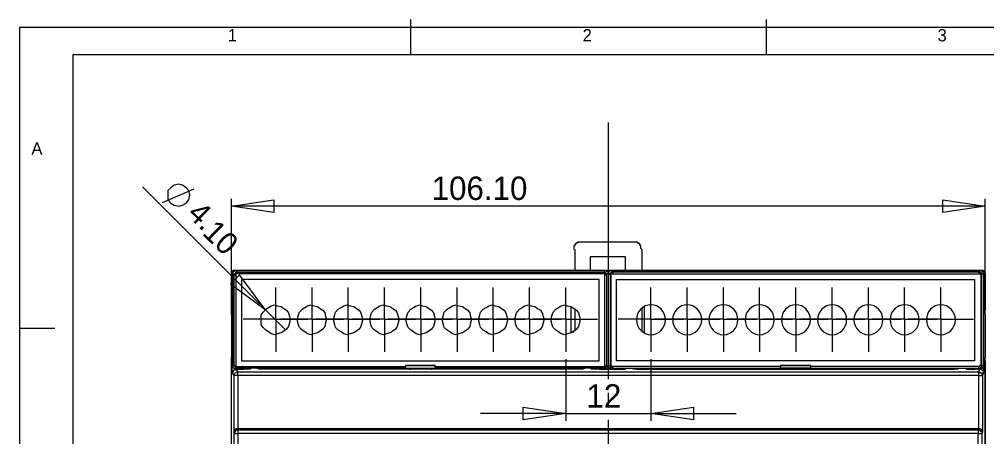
# Model space of a CAD drawing. Header units: millimetres. Extents: x 0 to 273, y 0 to 191.
# Drawn here: x 0.4 to 90.8, y 152.4 to 191.4 of the extents above; entities that cross this region are included whole.
import ezdxf

# ---------------------------------------------------------------- set-up
doc = ezdxf.new("R2010")
doc.units = ezdxf.units.MM

msp = doc.modelspace()

# ---------------------------------------------------------------- linework, layer by layer
at = {"color": 0, "lineweight": 0}
for points in [[(36.999333, 188.129333), (36.999333, 191.431333)], [(70.188667, 191.431333), (70.188667, 188.129333)], [(272.796, 190.669333), (0.423333, 190.669333)], [(0.423333, 190.669333), (0.423333, 0)], [(269.494, 188.129333), (5.418667, 188.129333)], [(5.418667, 188.129333), (5.418667, 4.148667)], [(55.456667, 157.818667), (55.456667, 181.779333)], [(23.368, 164.338), (11.938, 175.768)], [(13.800667, 174.328667), (16.764, 175.598667)], [(20.235333, 164.422667), (20.235333, 174.667333)], [(20.235333, 173.99), (24.214667, 174.582667)], [(24.214667, 174.582667), (24.214667, 173.397333)], [(86.698667, 174.582667), (90.678, 173.99)], [(86.698667, 173.397333), (86.698667, 174.582667)], [(90.678, 164.422667), (90.678, 174.667333)], [(24.214667, 173.397333), (20.235333, 173.99)], [(90.678, 173.99), (20.235333, 173.99)], [(90.678, 173.99), (86.698667, 173.397333)], [(52.916667, 170.603333), (52.578, 170.603333), (52.578, 170.518667), (52.408667, 170.518667), (52.408667, 170.434), (52.324, 170.434), (52.324, 170.349333), (52.324, 170.264667), (52.239333, 170.264667), (52.239333, 169.926)], [(52.324, 169.926), (52.324, 167.978667)], [(57.912, 170.603333), (52.916667, 170.603333)], [(58.589333, 169.926), (58.504667, 170.010667), (58.504667, 170.264667), (58.42, 170.264667), (58.42, 170.434), (58.335333, 170.434), (58.335333, 170.518667), (58.250667, 170.518667), (58.166, 170.518667), (58.166, 170.603333), (57.912, 170.603333)], [(58.589333, 169.926), (58.589333, 167.978667)], [(53.763333, 169.248667), (53.763333, 167.978667)], [(57.065333, 169.248667), (53.763333, 169.248667)], [(57.065333, 167.978667), (57.065333, 169.248667)], [(20.997333, 167.555333), (20.150667, 166.708667)], [(20.235333, 167.724667), (20.235333, 167.809333), (20.32, 167.894), (20.404667, 167.978667), (20.574, 167.978667)], [(20.574, 167.978667), (20.404667, 167.978667), (20.32, 167.894), (20.235333, 167.809333), (20.235333, 167.724667)], [(20.235333, 163.83), (20.235333, 167.724667)], [(20.32, 167.64), (20.235333, 167.724667)], [(20.235333, 164.253333), (20.235333, 167.724667)], [(20.32, 167.64), (20.32, 167.724667), (20.404667, 167.724667), (20.404667, 167.809333)], [(20.32, 167.64), (20.404667, 167.64)], [(20.32, 158.411333), (20.32, 167.64)], [(20.404667, 167.724667), (20.404667, 167.894), (20.489333, 167.894), (20.574, 167.978667), (20.658667, 167.978667)], [(20.489333, 167.555333), (20.404667, 167.724667)], [(20.404667, 167.724667), (20.404667, 159.088667)], [(20.489333, 167.555333), (20.574, 167.64), (20.574, 167.724667), (20.658667, 167.724667), (20.658667, 167.809333), (20.743333, 167.809333)], [(20.489333, 167.555333), (20.658667, 167.555333)], [(20.489333, 159.088667), (20.489333, 167.555333)], [(20.574, 167.978667), (20.658667, 167.978667)], [(90.339333, 167.978667), (20.574, 167.978667)], [(20.574, 167.978667), (90.339333, 167.978667)], [(20.658667, 167.978667), (20.743333, 167.978667)], [(20.658667, 167.978667), (20.743333, 167.978667)], [(20.658667, 167.978667), (20.743333, 167.809333)], [(22.775333, 167.978667), (20.658667, 167.978667)], [(20.658667, 167.978667), (22.775333, 167.978667)], [(20.743333, 167.64), (20.658667, 167.64), (20.658667, 167.555333)], [(20.658667, 167.555333), (20.658667, 159.088667)], [(20.743333, 167.809333), (55.033333, 167.809333)], [(20.743333, 167.809333), (20.743333, 167.64)], [(55.033333, 167.64), (20.743333, 167.64)], [(23.368, 164.338), (20.997333, 167.555333)], [(22.775333, 167.978667), (53.001333, 167.978667)], [(22.775333, 167.978667), (22.86, 167.978667)], [(22.86, 167.978667), (22.944667, 167.978667)], [(22.86, 167.978667), (52.916667, 167.978667)], [(52.916667, 167.978667), (53.001333, 167.978667)], [(52.916667, 167.978667), (53.001333, 167.978667)], [(55.202667, 167.978667), (53.001333, 167.978667)], [(53.001333, 167.978667), (57.827333, 167.978667)], [(55.033333, 167.809333), (55.202667, 167.978667)], [(55.033333, 167.809333), (55.033333, 167.64)], [(55.033333, 167.809333), (55.118, 167.809333), (55.202667, 167.724667), (55.287333, 167.724667), (55.287333, 167.64), (55.287333, 167.555333)], [(55.118, 167.555333), (55.118, 167.64), (55.033333, 167.64)], [(55.118, 159.088667), (55.118, 167.555333)], [(55.287333, 167.555333), (55.118, 167.555333)], [(55.202667, 167.978667), (55.287333, 167.894), (55.372, 167.894), (55.372, 167.809333), (55.456667, 167.809333), (55.456667, 167.724667)], [(55.456667, 167.724667), (55.287333, 167.555333)], [(55.287333, 167.555333), (55.287333, 159.088667)], [(55.710667, 167.978667), (55.626, 167.978667), (55.626, 167.894), (55.541333, 167.894), (55.456667, 167.809333), (55.456667, 167.724667)], [(55.456667, 159.088667), (55.456667, 167.724667)], [(55.456667, 167.724667), (55.626, 167.555333)], [(55.456667, 159.088667), (55.456667, 167.724667)], [(55.456667, 167.64), (55.541333, 167.64)], [(55.88, 167.809333), (55.710667, 167.809333), (55.710667, 167.724667), (55.626, 167.724667), (55.626, 167.64), (55.626, 167.555333)], [(55.626, 167.555333), (55.710667, 167.555333)], [(55.626, 167.555333), (55.626, 159.088667)], [(55.88, 167.809333), (55.710667, 167.978667)], [(55.710667, 167.978667), (57.827333, 167.978667)], [(55.710667, 167.555333), (55.710667, 167.64), (55.795333, 167.64), (55.88, 167.64)], [(55.710667, 159.088667), (55.710667, 167.555333)], [(55.88, 167.809333), (55.88, 167.64)], [(90.085333, 167.809333), (55.88, 167.809333)], [(55.88, 167.64), (90.085333, 167.64)], [(57.827333, 167.978667), (57.996667, 167.978667)], [(88.053333, 167.978667), (57.827333, 167.978667)], [(57.996667, 167.978667), (58.081333, 167.978667)], [(57.996667, 167.978667), (87.968667, 167.978667)], [(87.968667, 167.978667), (88.053333, 167.978667)], [(87.968667, 167.978667), (88.053333, 167.978667)], [(88.053333, 167.978667), (90.17, 167.978667)], [(88.053333, 167.978667), (90.254667, 167.978667)], [(90.254667, 167.978667), (90.085333, 167.809333)], [(90.085333, 167.809333), (90.085333, 167.64)], [(90.339333, 167.555333), (90.339333, 167.724667), (90.254667, 167.724667), (90.17, 167.809333), (90.085333, 167.809333)], [(90.085333, 167.64), (90.17, 167.64), (90.254667, 167.555333)], [(90.17, 167.978667), (90.254667, 167.978667)], [(90.17, 167.978667), (90.254667, 167.978667)], [(90.17, 167.978667), (90.339333, 167.978667)], [(90.508667, 167.724667), (90.508667, 167.809333), (90.424, 167.809333), (90.424, 167.894), (90.339333, 167.894), (90.254667, 167.978667)], [(90.254667, 167.555333), (90.254667, 159.088667)], [(90.339333, 167.555333), (90.254667, 167.555333)], [(90.339333, 167.978667), (90.508667, 167.978667), (90.508667, 167.894), (90.593333, 167.894), (90.593333, 167.809333), (90.593333, 167.724667), (90.678, 167.724667)], [(90.678, 167.724667), (90.593333, 167.724667), (90.593333, 167.809333), (90.593333, 167.894), (90.508667, 167.894), (90.508667, 167.978667), (90.424, 167.978667), (90.339333, 167.978667)], [(90.339333, 167.555333), (90.508667, 167.724667)], [(90.339333, 159.088667), (90.339333, 167.555333)], [(90.508667, 167.809333), (90.508667, 167.64)], [(90.678, 167.724667), (90.508667, 167.64)], [(90.508667, 167.724667), (90.508667, 159.088667)], [(90.508667, 167.64), (90.508667, 158.411333)], [(90.678, 163.83), (90.678, 167.724667)], [(90.678, 167.724667), (90.678, 164.253333)], [(20.150667, 166.708667), (23.368, 164.338)], [(54.61, 167.132), (21.166667, 167.132)], [(21.166667, 167.132), (21.166667, 159.512)], [(24.384, 165.015333), (24.384, 166.37)], [(27.770667, 165.015333), (27.770667, 166.37)], [(31.157333, 165.015333), (31.157333, 166.37)], [(34.544, 165.015333), (34.544, 166.37)], [(37.930667, 165.015333), (37.930667, 166.37)], [(41.317333, 165.015333), (41.317333, 166.37)], [(44.704, 165.015333), (44.704, 166.37)], [(48.090667, 165.015333), (48.090667, 166.37)], [(51.477333, 165.015333), (51.477333, 166.37)], [(54.61, 159.512), (54.61, 167.132)], [(56.218667, 167.132), (89.662, 167.132)], [(56.218667, 159.512), (56.218667, 167.132)], [(59.436, 165.015333), (59.436, 166.37)], [(62.822667, 165.015333), (62.822667, 166.37)], [(66.209333, 165.015333), (66.209333, 166.37)], [(69.596, 165.015333), (69.596, 166.37)], [(72.982667, 165.015333), (72.982667, 166.37)], [(76.369333, 165.015333), (76.369333, 166.37)], [(79.756, 165.015333), (79.756, 166.37)], [(83.142667, 165.015333), (83.142667, 166.37)], [(86.529333, 165.015333), (86.529333, 166.37)], [(89.662, 167.132), (89.662, 159.512)], [(24.384, 163.406667), (24.384, 165.015333)], [(27.770667, 163.406667), (27.770667, 165.015333)], [(31.157333, 163.406667), (31.157333, 165.015333)], [(34.544, 163.406667), (34.544, 165.015333)], [(37.930667, 163.406667), (37.930667, 165.015333)], [(41.317333, 163.406667), (41.317333, 165.015333)], [(44.704, 163.406667), (44.704, 165.015333)], [(48.090667, 163.406667), (48.090667, 165.015333)], [(51.477333, 163.406667), (51.477333, 165.015333)], [(51.985333, 162.136667), (51.985333, 164.592)], [(58.843333, 162.136667), (58.843333, 164.592)], [(59.436, 163.406667), (59.436, 165.015333)], [(62.822667, 163.406667), (62.822667, 165.015333)], [(66.209333, 163.406667), (66.209333, 165.015333)], [(69.596, 163.406667), (69.596, 165.015333)], [(72.982667, 163.406667), (72.982667, 165.015333)], [(76.369333, 163.406667), (76.369333, 165.015333)], [(79.756, 163.406667), (79.756, 165.015333)], [(83.142667, 163.406667), (83.142667, 165.015333)], [(86.529333, 163.406667), (86.529333, 165.015333)], [(20.235333, 163.83), (20.235333, 163.745333)], [(20.235333, 163.745333), (20.235333, 160.02)], [(23.368, 164.338), (25.315333, 162.390667)], [(52.324, 164.422667), (52.324, 162.306)], [(58.589333, 164.422667), (58.589333, 162.306)], [(90.678, 163.83), (90.678, 163.745333)], [(90.678, 163.745333), (90.678, 160.02)], [(22.690667, 163.406667), (21.336, 163.406667)], [(24.384, 163.406667), (22.690667, 163.406667)], [(24.384, 163.406667), (25.992667, 163.406667)], [(24.384, 163.406667), (24.384, 161.713333)], [(26.077333, 163.406667), (24.722667, 163.406667)], [(25.992667, 163.406667), (27.347333, 163.406667)], [(27.770667, 163.406667), (26.077333, 163.406667)], [(27.770667, 163.406667), (29.379333, 163.406667)], [(27.770667, 163.406667), (27.770667, 161.713333)], [(29.464, 163.406667), (28.109333, 163.406667)], [(29.379333, 163.406667), (30.734, 163.406667)], [(31.157333, 163.406667), (29.464, 163.406667)], [(31.157333, 163.406667), (32.766, 163.406667)], [(31.157333, 163.406667), (31.157333, 161.713333)], [(32.850667, 163.406667), (31.496, 163.406667)], [(32.766, 163.406667), (34.120667, 163.406667)], [(34.544, 163.406667), (32.850667, 163.406667)], [(34.544, 163.406667), (36.152667, 163.406667)], [(34.544, 163.406667), (34.544, 161.713333)], [(36.237333, 163.406667), (34.882667, 163.406667)], [(36.152667, 163.406667), (37.507333, 163.406667)], [(37.930667, 163.406667), (36.237333, 163.406667)], [(37.930667, 163.406667), (39.539333, 163.406667)], [(37.930667, 163.406667), (37.930667, 161.713333)], [(39.624, 163.406667), (38.269333, 163.406667)], [(39.539333, 163.406667), (40.894, 163.406667)], [(41.317333, 163.406667), (39.624, 163.406667)], [(41.317333, 163.406667), (42.926, 163.406667)], [(41.317333, 163.406667), (41.317333, 161.713333)], [(43.010667, 163.406667), (41.656, 163.406667)], [(42.926, 163.406667), (44.280667, 163.406667)], [(44.704, 163.406667), (43.010667, 163.406667)], [(44.704, 163.406667), (46.312667, 163.406667)], [(44.704, 163.406667), (44.704, 161.713333)], [(46.397333, 163.406667), (45.042667, 163.406667)], [(46.312667, 163.406667), (47.667333, 163.406667)], [(48.090667, 163.406667), (46.397333, 163.406667)], [(48.090667, 163.406667), (49.699333, 163.406667)], [(48.090667, 163.406667), (48.090667, 161.713333)], [(49.784, 163.406667), (48.429333, 163.406667)], [(49.699333, 163.406667), (51.054, 163.406667)], [(51.477333, 163.406667), (49.784, 163.406667)], [(51.477333, 163.406667), (53.086, 163.406667)], [(51.477333, 163.406667), (51.477333, 161.713333)], [(53.086, 163.406667), (54.440667, 163.406667)], [(57.742667, 163.406667), (56.388, 163.406667)], [(59.436, 163.406667), (57.742667, 163.406667)], [(59.436, 163.406667), (61.044667, 163.406667)], [(59.436, 163.406667), (59.436, 161.713333)], [(61.129333, 163.406667), (59.774667, 163.406667)], [(61.044667, 163.406667), (62.484, 163.406667)], [(62.822667, 163.406667), (61.129333, 163.406667)], [(62.822667, 163.406667), (64.431333, 163.406667)], [(62.822667, 163.406667), (62.822667, 161.713333)], [(64.516, 163.406667), (63.161333, 163.406667)], [(64.431333, 163.406667), (65.870667, 163.406667)], [(66.209333, 163.406667), (64.516, 163.406667)], [(66.209333, 163.406667), (67.818, 163.406667)], [(66.209333, 163.406667), (66.209333, 161.713333)], [(67.902667, 163.406667), (66.548, 163.406667)], [(67.818, 163.406667), (69.257333, 163.406667)], [(69.596, 163.406667), (67.902667, 163.406667)], [(69.596, 163.406667), (71.204667, 163.406667)], [(69.596, 163.406667), (69.596, 161.713333)], [(71.289333, 163.406667), (69.934667, 163.406667)], [(71.204667, 163.406667), (72.644, 163.406667)], [(72.982667, 163.406667), (71.289333, 163.406667)], [(72.982667, 163.406667), (74.676, 163.406667)], [(72.982667, 163.406667), (72.982667, 161.713333)], [(74.676, 163.406667), (73.321333, 163.406667)], [(74.676, 163.406667), (76.030667, 163.406667)], [(76.369333, 163.406667), (74.676, 163.406667)], [(76.369333, 163.406667), (78.062667, 163.406667)], [(76.369333, 163.406667), (76.369333, 161.713333)], [(78.062667, 163.406667), (76.708, 163.406667)], [(78.062667, 163.406667), (79.417333, 163.406667)], [(79.756, 163.406667), (78.062667, 163.406667)], [(79.756, 163.406667), (81.449333, 163.406667)], [(79.756, 163.406667), (79.756, 161.713333)], [(81.449333, 163.406667), (80.094667, 163.406667)], [(81.449333, 163.406667), (82.804, 163.406667)], [(83.142667, 163.406667), (81.449333, 163.406667)], [(83.142667, 163.406667), (84.836, 163.406667)], [(83.142667, 163.406667), (83.142667, 161.713333)], [(84.836, 163.406667), (83.481333, 163.406667)], [(84.836, 163.406667), (86.190667, 163.406667)], [(86.529333, 163.406667), (84.836, 163.406667)], [(86.529333, 163.406667), (88.222667, 163.406667)], [(86.529333, 163.406667), (86.529333, 161.713333)], [(88.222667, 163.406667), (89.577333, 163.406667)], [(3.725333, 162.56), (0.423333, 162.56)], [(51.985333, 162.221333), (52.239333, 162.221333)], [(58.674, 162.221333), (58.843333, 162.221333)], [(24.384, 161.713333), (24.384, 160.358667)], [(27.770667, 161.713333), (27.770667, 160.358667)], [(31.157333, 161.713333), (31.157333, 160.358667)], [(34.544, 161.713333), (34.544, 160.358667)], [(37.930667, 161.713333), (37.930667, 160.358667)], [(41.317333, 161.713333), (41.317333, 160.358667)], [(44.704, 161.713333), (44.704, 160.358667)], [(48.090667, 161.713333), (48.090667, 160.358667)], [(51.477333, 161.713333), (51.477333, 160.358667)], [(59.436, 161.713333), (59.436, 160.358667)], [(62.822667, 161.713333), (62.822667, 160.358667)], [(66.209333, 161.713333), (66.209333, 160.358667)], [(69.596, 161.713333), (69.596, 160.358667)], [(72.982667, 161.713333), (72.982667, 160.358667)], [(76.369333, 161.713333), (76.369333, 160.358667)], [(79.756, 161.713333), (79.756, 160.358667)], [(83.142667, 161.713333), (83.142667, 160.358667)], [(86.529333, 161.713333), (86.529333, 160.358667)], [(20.235333, 160.02), (20.235333, 159.850667)], [(90.678, 160.02), (90.678, 159.850667)], [(20.235333, 116.332), (20.235333, 159.850667)], [(20.235333, 116.755333), (20.235333, 159.512)], [(20.658667, 158.75), (20.574, 158.75), (20.489333, 158.834667), (20.404667, 158.834667), (20.404667, 158.919333), (20.404667, 159.088667)], [(20.404667, 159.088667), (20.489333, 159.088667)], [(20.743333, 158.834667), (20.658667, 158.834667), (20.658667, 158.919333), (20.574, 158.919333), (20.574, 159.004), (20.489333, 159.088667)], [(20.489333, 159.088667), (20.658667, 159.088667)], [(20.658667, 159.088667), (20.658667, 159.004), (20.743333, 159.004)], [(21.166667, 159.512), (54.61, 159.512)], [(36.491333, 159.088667), (39.285333, 159.088667)], [(36.491333, 159.088667), (36.491333, 159.004)], [(39.285333, 159.088667), (36.491333, 159.088667)], [(39.285333, 159.088667), (39.285333, 159.004)], [(51.477333, 159.681333), (51.477333, 153.924)], [(55.033333, 159.004), (55.118, 159.004), (55.118, 159.088667)], [(55.287333, 159.088667), (55.287333, 159.004), (55.202667, 158.919333), (55.118, 158.834667), (55.033333, 158.834667)], [(55.287333, 159.088667), (55.118, 159.088667)], [(55.456667, 159.088667), (55.456667, 158.919333), (55.372, 158.919333), (55.372, 158.834667), (55.287333, 158.834667), (55.202667, 158.75)], [(55.287333, 159.088667), (55.456667, 159.088667)], [(55.456667, 159.088667), (55.456667, 158.919333), (55.541333, 158.834667), (55.626, 158.834667), (55.626, 158.75), (55.710667, 158.75)], [(55.626, 159.088667), (55.456667, 159.088667)], [(55.626, 159.088667), (55.626, 158.919333), (55.710667, 158.919333), (55.710667, 158.834667), (55.795333, 158.834667), (55.88, 158.834667)], [(55.626, 159.088667), (55.710667, 159.088667)], [(55.88, 159.004), (55.795333, 159.004), (55.710667, 159.088667)], [(89.662, 159.512), (56.218667, 159.512)], [(59.436, 159.681333), (59.436, 153.924)], [(74.337333, 159.088667), (71.543333, 159.088667)], [(71.543333, 159.088667), (71.543333, 159.004)], [(71.543333, 159.088667), (74.337333, 159.088667)], [(74.337333, 159.088667), (74.337333, 159.004)], [(90.254667, 159.088667), (90.17, 159.088667), (90.17, 159.004), (90.085333, 159.004)], [(90.085333, 158.834667), (90.17, 158.834667), (90.254667, 158.919333), (90.339333, 159.004), (90.339333, 159.088667)], [(90.339333, 159.088667), (90.254667, 159.088667)], [(90.254667, 158.75), (90.339333, 158.834667), (90.424, 158.834667), (90.424, 158.919333), (90.508667, 158.919333), (90.508667, 159.004), (90.508667, 159.088667)], [(90.508667, 159.088667), (90.339333, 159.088667)], [(90.678, 116.332), (90.678, 159.850667)], [(90.678, 159.512), (90.678, 116.755333)], [(20.658667, 158.75), (20.574, 158.75), (20.574, 158.665333), (20.489333, 158.665333), (20.404667, 158.580667), (20.404667, 158.496), (20.32, 158.411333)], [(20.489333, 158.157333), (20.32, 158.411333)], [(20.489333, 158.157333), (20.489333, 158.326667), (20.574, 158.411333), (20.658667, 158.411333), (20.743333, 158.496), (20.828, 158.496)], [(20.743333, 158.834667), (20.658667, 158.75)], [(20.658667, 158.75), (20.743333, 158.75)], [(20.658667, 158.75), (21.251333, 158.75)], [(20.658667, 158.75), (20.743333, 158.75)], [(20.658667, 158.75), (20.828, 158.496)], [(21.251333, 158.75), (20.658667, 158.75)], [(20.743333, 158.834667), (20.743333, 159.004)], [(20.743333, 159.004), (36.491333, 159.004)], [(36.491333, 158.834667), (20.743333, 158.834667)], [(20.828, 158.157333), (20.828, 158.496)], [(20.828, 158.496), (90.085333, 158.496)], [(22.013333, 158.75), (21.251333, 158.75)], [(21.251333, 158.75), (21.336, 158.75)], [(22.775333, 158.834667), (22.013333, 158.834667)], [(22.013333, 158.834667), (22.013333, 158.75)], [(22.86, 158.75), (22.606, 158.834667)], [(23.029333, 158.75), (22.775333, 158.834667)], [(53.001333, 158.75), (22.86, 158.75)], [(36.914667, 158.75), (23.029333, 158.75)], [(36.491333, 159.004), (36.491333, 158.834667)], [(36.491333, 158.834667), (39.285333, 158.834667)], [(36.491333, 158.834667), (36.576, 158.834667)], [(38.862, 158.75), (36.914667, 158.75)], [(36.914667, 158.75), (36.999333, 158.75)], [(52.747333, 158.75), (38.862, 158.75)], [(38.862, 158.75), (38.946667, 158.75)], [(39.285333, 159.004), (55.033333, 159.004)], [(39.285333, 158.834667), (39.285333, 159.004)], [(55.033333, 158.834667), (39.285333, 158.834667)], [(39.285333, 158.834667), (39.37, 158.834667)], [(53.001333, 158.834667), (52.747333, 158.75)], [(53.848, 158.834667), (53.001333, 158.834667)], [(53.001333, 158.75), (53.255333, 158.834667)], [(53.848, 158.75), (53.848, 158.834667)], [(54.61, 158.75), (53.848, 158.75)], [(54.61, 158.75), (55.202667, 158.75)], [(54.61, 158.75), (54.694667, 158.75)], [(54.61, 158.75), (56.218667, 158.75)], [(54.61, 158.75), (54.694667, 158.75)], [(55.033333, 158.834667), (55.033333, 159.004)], [(55.202667, 158.75), (55.033333, 158.834667)], [(55.710667, 158.75), (55.88, 158.834667)], [(56.303333, 158.75), (55.710667, 158.75)], [(55.88, 158.834667), (55.88, 159.004)], [(71.543333, 159.004), (55.88, 159.004)], [(55.88, 158.834667), (71.543333, 158.834667)], [(56.218667, 158.75), (56.303333, 158.75)], [(56.218667, 158.75), (56.303333, 158.75)], [(56.303333, 158.75), (57.065333, 158.75)], [(57.065333, 158.834667), (57.827333, 158.834667)], [(57.065333, 158.75), (57.065333, 158.834667)], [(57.827333, 158.75), (57.573333, 158.834667)], [(57.827333, 158.834667), (58.081333, 158.75)], [(88.053333, 158.75), (57.827333, 158.75)], [(58.081333, 158.75), (71.966667, 158.75)], [(71.543333, 158.834667), (71.543333, 159.004)], [(74.337333, 158.834667), (71.543333, 158.834667)], [(71.543333, 158.834667), (71.628, 158.834667)], [(71.966667, 158.75), (73.998667, 158.75)], [(71.966667, 158.75), (72.051333, 158.75)], [(73.998667, 158.75), (87.799333, 158.75)], [(73.998667, 158.75), (74.083333, 158.75)], [(90.085333, 159.004), (74.337333, 159.004)], [(74.337333, 159.004), (74.337333, 158.834667)], [(74.337333, 158.834667), (90.085333, 158.834667)], [(74.337333, 158.834667), (74.422, 158.834667)], [(87.799333, 158.75), (88.053333, 158.834667)], [(88.053333, 158.75), (88.222667, 158.834667)], [(88.053333, 158.834667), (88.9, 158.834667)], [(88.9, 158.834667), (88.9, 158.75)], [(88.9, 158.75), (89.662, 158.75)], [(90.17, 158.75), (89.662, 158.75)], [(89.662, 158.75), (89.746667, 158.75)], [(90.254667, 158.75), (89.662, 158.75)], [(90.085333, 158.834667), (90.085333, 159.004)], [(90.085333, 158.834667), (90.254667, 158.75)], [(90.085333, 158.496), (90.17, 158.75)], [(90.085333, 158.157333), (90.085333, 158.496)], [(90.085333, 158.496), (90.17, 158.496), (90.17, 158.411333), (90.339333, 158.411333), (90.339333, 158.326667), (90.339333, 158.242), (90.424, 158.242), (90.424, 158.157333)], [(90.17, 158.75), (90.254667, 158.75)], [(90.17, 158.75), (90.254667, 158.75)], [(90.508667, 158.411333), (90.508667, 158.580667), (90.424, 158.580667), (90.424, 158.665333), (90.339333, 158.665333), (90.254667, 158.75), (90.17, 158.75)], [(90.508667, 158.411333), (90.424, 158.157333)], [(20.489333, 152.823333), (20.489333, 158.157333)], [(20.828, 158.157333), (20.489333, 158.157333)], [(90.085333, 158.157333), (20.828, 158.157333)], [(20.828, 158.157333), (20.828, 153.162)], [(90.085333, 153.162), (90.085333, 158.157333)], [(90.085333, 158.157333), (90.424, 158.157333)], [(90.424, 158.157333), (90.424, 152.823333)], [(55.456667, 155.278667), (55.456667, 156.548667)], [(51.477333, 154.601333), (43.518667, 154.601333)], [(47.498, 154.008667), (47.498, 155.194)], [(47.498, 155.194), (51.477333, 154.601333)], [(51.477333, 154.601333), (47.498, 154.008667)], [(51.477333, 154.601333), (59.436, 154.601333)], [(59.436, 154.601333), (63.415333, 155.194)], [(59.436, 154.601333), (67.394667, 154.601333)], [(63.415333, 154.008667), (59.436, 154.601333)], [(63.415333, 155.194), (63.415333, 154.008667)], [(55.456667, 123.528667), (55.456667, 154.008667)], [(20.828, 153.162), (20.658667, 153.162), (20.574, 153.077333), (20.489333, 153.077333), (20.489333, 152.992667), (20.489333, 152.823333)], [(20.489333, 152.738667), (20.574, 152.823333), (20.574, 152.908), (20.658667, 152.992667), (20.743333, 153.077333), (20.828, 153.077333)], [(20.489333, 152.738667), (20.489333, 152.823333)], [(20.828, 153.162), (20.912667, 153.162)], [(20.828, 153.162), (20.828, 153.077333)], [(90.085333, 153.162), (20.828, 153.162)], [(20.828, 153.077333), (20.828, 152.738667)], [(20.828, 153.077333), (90.000667, 153.077333)], [(90.000667, 153.077333), (90.085333, 153.162)], [(90.000667, 153.077333), (90.000667, 152.738667)], [(90.000667, 153.077333), (90.17, 153.077333), (90.17, 152.992667), (90.254667, 152.992667), (90.254667, 152.908), (90.339333, 152.908), (90.339333, 152.823333), (90.339333, 152.738667)], [(90.085333, 153.162), (90.17, 153.162)], [(90.424, 152.823333), (90.424, 152.908), (90.339333, 152.992667), (90.339333, 153.077333), (90.254667, 153.162), (90.085333, 153.162)], [(90.424, 152.823333), (90.339333, 152.738667)], [(20.489333, 152.738667), (20.828, 152.738667)], [(20.489333, 123.528667), (20.489333, 152.738667)], [(20.828, 152.738667), (20.828, 123.528667)], [(90.000667, 152.738667), (20.828, 152.738667)], [(90.000667, 123.528667), (90.000667, 152.738667)], [(90.000667, 152.738667), (90.339333, 152.738667)], [(90.339333, 152.738667), (90.339333, 123.528667)]]:
    msp.add_lwpolyline(points, dxfattribs=at)
for points in [[(16.002, 174.244), (16.256, 174.582667), (16.340667, 175.006), (16.256, 175.429333), (16.002, 175.683333), (15.663333, 175.937333), (15.324667, 176.022), (14.901333, 175.937333), (14.562667, 175.683333), (14.308667, 175.429333), (14.308667, 174.582667), (14.562667, 174.244), (14.901333, 174.074667), (15.324667, 173.99), (15.663333, 174.074667)], [(25.738667, 163.406667), (25.654, 163.068), (25.569333, 162.729333), (25.4, 162.475333), (25.146, 162.306), (24.892, 162.136667), (24.553333, 162.052), (24.299333, 161.967333), (23.960667, 162.052), (23.706667, 162.221333), (23.452667, 162.390667), (23.198667, 162.644667), (23.029333, 162.898667), (23.029333, 163.83), (23.198667, 164.084), (23.452667, 164.338), (23.706667, 164.507333), (23.960667, 164.676667), (24.299333, 164.761333), (24.553333, 164.676667), (24.892, 164.592), (25.146, 164.422667), (25.4, 164.253333), (25.569333, 163.999333), (25.654, 163.660667)], [(29.125333, 163.406667), (29.040667, 163.068), (28.956, 162.729333), (28.786667, 162.475333), (28.532667, 162.306), (28.278667, 162.136667), (27.94, 162.052), (27.686, 161.967333), (27.347333, 162.052), (27.093333, 162.221333), (26.839333, 162.390667), (26.585333, 162.644667), (26.500667, 162.898667), (26.416, 163.237333), (26.416, 163.491333), (26.500667, 163.83), (26.585333, 164.084), (26.839333, 164.338), (27.093333, 164.507333), (27.347333, 164.676667), (27.686, 164.761333), (27.94, 164.676667), (28.278667, 164.592), (28.532667, 164.422667), (28.786667, 164.253333), (28.956, 163.999333), (29.040667, 163.660667)], [(32.512, 163.406667), (32.427333, 163.068), (32.342667, 162.729333), (32.173333, 162.475333), (31.919333, 162.306), (31.665333, 162.136667), (31.326667, 162.052), (31.072667, 161.967333), (30.734, 162.052), (30.48, 162.221333), (30.226, 162.390667), (29.972, 162.644667), (29.887333, 162.898667), (29.802667, 163.237333), (29.802667, 163.491333), (29.887333, 163.83), (29.972, 164.084), (30.226, 164.338), (30.48, 164.507333), (30.734, 164.676667), (31.072667, 164.761333), (31.326667, 164.676667), (31.665333, 164.592), (31.919333, 164.422667), (32.173333, 164.253333), (32.342667, 163.999333), (32.427333, 163.660667)], [(35.898667, 163.406667), (35.814, 163.068), (35.729333, 162.729333), (35.56, 162.475333), (35.306, 162.306), (35.052, 162.136667), (34.713333, 162.052), (34.459333, 161.967333), (34.120667, 162.052), (33.866667, 162.221333), (33.612667, 162.390667), (33.358667, 162.644667), (33.274, 162.898667), (33.189333, 163.237333), (33.189333, 163.491333), (33.274, 163.83), (33.358667, 164.084), (33.612667, 164.338), (33.866667, 164.507333), (34.120667, 164.676667), (34.459333, 164.761333), (34.713333, 164.676667), (35.052, 164.592), (35.306, 164.422667), (35.56, 164.253333), (35.729333, 163.999333), (35.814, 163.660667)], [(39.285333, 163.406667), (39.200667, 163.068), (39.116, 162.729333), (38.946667, 162.475333), (38.692667, 162.306), (38.438667, 162.136667), (38.1, 162.052), (37.846, 161.967333), (37.507333, 162.052), (37.253333, 162.221333), (36.999333, 162.390667), (36.745333, 162.644667), (36.660667, 162.898667), (36.576, 163.237333), (36.576, 163.491333), (36.660667, 163.83), (36.745333, 164.084), (36.999333, 164.338), (37.253333, 164.507333), (37.507333, 164.676667), (37.846, 164.761333), (38.1, 164.676667), (38.438667, 164.592), (38.692667, 164.422667), (38.946667, 164.253333), (39.116, 163.999333), (39.200667, 163.660667)], [(42.672, 163.406667), (42.587333, 163.068), (42.502667, 162.729333), (42.333333, 162.475333), (42.079333, 162.306), (41.825333, 162.136667), (41.486667, 162.052), (41.232667, 161.967333), (40.894, 162.052), (40.64, 162.221333), (40.386, 162.390667), (40.132, 162.644667), (40.047333, 162.898667), (39.962667, 163.237333), (39.962667, 163.491333), (40.047333, 163.83), (40.132, 164.084), (40.386, 164.338), (40.64, 164.507333), (40.894, 164.676667), (41.232667, 164.761333), (41.486667, 164.676667), (41.825333, 164.592), (42.079333, 164.422667), (42.333333, 164.253333), (42.502667, 163.999333), (42.587333, 163.660667)], [(46.058667, 163.406667), (45.974, 163.068), (45.889333, 162.729333), (45.72, 162.475333), (45.466, 162.306), (45.212, 162.136667), (44.873333, 162.052), (44.619333, 161.967333), (44.280667, 162.052), (44.026667, 162.221333), (43.772667, 162.390667), (43.518667, 162.644667), (43.434, 162.898667), (43.349333, 163.237333), (43.349333, 163.491333), (43.434, 163.83), (43.518667, 164.084), (43.772667, 164.338), (44.026667, 164.507333), (44.280667, 164.676667), (44.619333, 164.761333), (44.873333, 164.676667), (45.212, 164.592), (45.466, 164.422667), (45.72, 164.253333), (45.889333, 163.999333), (45.974, 163.660667)], [(49.445333, 163.406667), (49.360667, 163.068), (49.276, 162.729333), (49.106667, 162.475333), (48.852667, 162.306), (48.598667, 162.136667), (48.26, 162.052), (48.006, 161.967333), (47.667333, 162.052), (47.413333, 162.221333), (47.159333, 162.390667), (46.905333, 162.644667), (46.820667, 162.898667), (46.736, 163.237333), (46.736, 163.491333), (46.820667, 163.83), (46.905333, 164.084), (47.159333, 164.338), (47.413333, 164.507333), (47.667333, 164.676667), (48.006, 164.761333), (48.26, 164.676667), (48.598667, 164.592), (48.852667, 164.422667), (49.106667, 164.253333), (49.276, 163.999333), (49.360667, 163.660667)], [(52.832, 163.406667), (52.747333, 163.068), (52.662667, 162.729333), (52.493333, 162.475333), (52.239333, 162.306), (51.985333, 162.136667), (51.646667, 162.052), (51.392667, 161.967333), (51.054, 162.052), (50.8, 162.221333), (50.546, 162.390667), (50.292, 162.644667), (50.207333, 162.898667), (50.122667, 163.237333), (50.122667, 163.491333), (50.207333, 163.83), (50.292, 164.084), (50.546, 164.338), (50.8, 164.507333), (51.054, 164.676667), (51.392667, 164.761333), (51.646667, 164.676667), (51.985333, 164.592), (52.239333, 164.422667), (52.493333, 164.253333), (52.662667, 163.999333), (52.747333, 163.660667)]]:
    msp.add_lwpolyline(points, close=True, dxfattribs=at)
for centre in [(59.436, 163.364333), (62.822667, 163.364333), (66.209333, 163.364333), (69.596, 163.364333), (72.982667, 163.364333), (76.369333, 163.364333), (79.756, 163.364333), (83.142667, 163.364333), (86.529333, 163.364333)]:
    msp.add_ellipse(centre, major_axis=(0, 1.397), ratio=0.969697, start_param=0, end_param=6.283185, dxfattribs=at)

# ---------------------------------------------------------------- texts
at = {"color": 0, "attachment_point": 1}
for s, insert, char_height in [('{\\fCenturyGothic|b0|i0|c0;1}', (19.896667, 190.526134), 1.155023), ('{\\fCenturyGothic|b0|i0|c0;2}', (53.057778, 190.526134), 1.155023), ('{\\fCenturyGothic|b0|i0|c0;3}', (86.218889, 190.526134), 1.155023), ('{\\fCenturyGothic|b0|i0|c0;A}', (1.552222, 179.942801), 1.155023), ('{\\fCenturyGothic|b0|i0|c0;106.10}', (38.946667, 176.742908), 2.188464), ('{\\fCenturyGothic|b0|i0|c0;12}', (53.410556, 157.340131), 2.188464)]:
    msp.add_mtext(s, dxfattribs=dict(at, insert=insert, char_height=char_height))
at = {"color": 0, "char_height": 2.064147, "attachment_point": 1, "rotation": 316}
for s, insert in [('{\\fCenturyGothic|b0|i0|c0;4}', (17.449988, 174.628157)), ('{\\fCenturyGothic|b0|i0|c0;.}', (18.508322, 173.569823)), ('{\\fCenturyGothic|b0|i0|c0;10}', (18.861099, 172.864268))]:
    msp.add_mtext(s, dxfattribs=dict(at, insert=insert))

doc.saveas('drawing.dxf')
